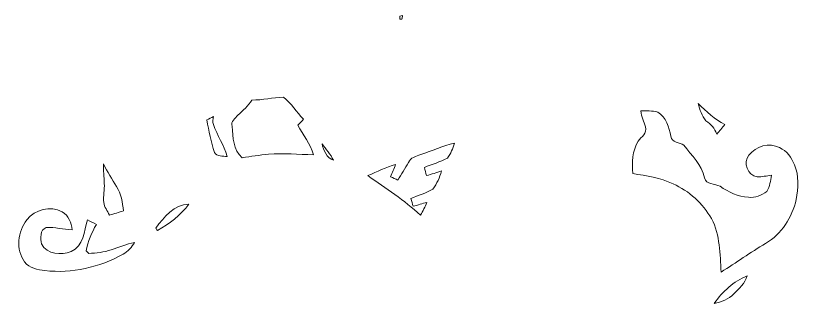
# Model space of a CAD drawing. Header units: centimetres. Extents: x -16.5 to 16.6, y -8.8 to 8.8.
# Drawn here: x -15.91 to 12.7, y -5.46 to 5.05 of the extents above; entities that cross this region are included whole.
import ezdxf

# ---------------------------------------------------------------- set-up
doc = ezdxf.new("R2010")
doc.units = ezdxf.units.CM
doc.header["$MEASUREMENT"] = 0
doc.layers.add('Layer 1', color=7, linetype='Continuous')

msp = doc.modelspace()

# ---------------------------------------------------------------- linework, layer by layer
at = {"layer": 'Layer 1', "color": 253, "lineweight": 9}
for points, knots in [([(-1.88124, 5.02938), (-1.88053, 4.99481), (-1.87983, 4.95988), (-1.87912, 4.92496), (-1.87912, 4.92496), (-1.86042, 4.92425), (-1.82338, 4.9232), (-1.80504, 4.92249), (-1.80504, 4.92249), (-1.79798, 4.96623), (-1.79093, 5.00963), (-1.78352, 5.05302), (-1.78352, 5.05302), (-1.80786, 5.04702), (-1.85689, 5.03538), (-1.88124, 5.02938), (-1.88124, 5.02938), (-1.88124, 5.02938), (-1.88124, 5.02938), (-1.88124, 5.02938)], [0, 0, 0, 0, 0.16666667, 0.16666667, 0.16666667, 0.16666667, 0.33333333, 0.33333333, 0.33333333, 0.33333333, 0.5, 0.5, 0.5, 0.5, 0.66666667, 0.66666667, 0.66666667, 0.66666667, 1, 1, 1, 1]), ([(-7.28509, 1.96656), (-7.42973, 1.76372), (-7.60153, 1.5831), (-7.79132, 1.42223), (-7.79132, 1.42223), (-7.89363, 1.30652), (-8.06226, 1.19186), (-8.00687, 1.00877), (-8.00687, 1.00877), (-7.97512, 0.6052), (-7.97159, 0.15434), (-7.64421, -0.13881), (-7.64421, -0.13881), (-7.32036, -0.09401), (-6.99828, -0.03616), (-6.67196, -0.01111), (-6.67196, -0.01111), (-6.12762, 0.03264), (-5.58293, -0.01605), (-5.0386, -0.02663), (-5.0386, -0.02663), (-5.15113, 0.36883), (-5.41713, 0.69233), (-5.60128, 1.05428), (-5.60128, 1.05428), (-5.53566, 1.12484), (-5.46863, 1.19433), (-5.40372, 1.26595), (-5.40372, 1.26595), (-5.64679, 1.53512), (-5.84611, 1.85015), (-6.1315, 2.07804), (-6.1315, 2.07804), (-6.51674, 2.05441), (-6.89774, 1.97221), (-7.28509, 1.96656), (-7.28509, 1.96656), (-7.28509, 1.96656), (-7.28509, 1.96656), (-7.28509, 1.96656)], [0, 0, 0, 0, 0.09090909, 0.09090909, 0.09090909, 0.09090909, 0.18181818, 0.18181818, 0.18181818, 0.18181818, 0.27272727, 0.27272727, 0.27272727, 0.27272727, 0.36363636, 0.36363636, 0.36363636, 0.36363636, 0.45454545, 0.45454545, 0.45454545, 0.45454545, 0.54545455, 0.54545455, 0.54545455, 0.54545455, 0.63636364, 0.63636364, 0.63636364, 0.63636364, 0.72727273, 0.72727273, 0.72727273, 0.72727273, 0.81818182, 0.81818182, 0.81818182, 0.81818182, 1, 1, 1, 1]), ([(9.01184, 1.84627), (9.05312, 1.61767), (9.14519, 1.38907), (9.29159, 1.20809), (9.29159, 1.20809), (9.46799, 1.08603), (9.61721, 0.93822), (9.68212, 0.72831), (9.68212, 0.72831), (9.7883, 0.83803), (9.88637, 0.9548), (9.98092, 1.07439), (9.98092, 1.07439), (9.60839, 1.2656), (9.30395, 1.55276), (9.01184, 1.84627), (9.01184, 1.84627), (9.01184, 1.84627), (9.01184, 1.84627), (9.01184, 1.84627)], [0, 0, 0, 0, 0.16666667, 0.16666667, 0.16666667, 0.16666667, 0.33333333, 0.33333333, 0.33333333, 0.33333333, 0.5, 0.5, 0.5, 0.5, 0.66666667, 0.66666667, 0.66666667, 0.66666667, 1, 1, 1, 1]), ([(6.90788, 1.5704), (6.93328, 1.36543), (7.0377, 1.18375), (7.08356, 0.98514), (7.08356, 0.98514), (7.1587, 0.75124), (6.92622, 0.62989), (6.81722, 0.46832), (6.81722, 0.46832), (6.59708, 0.1173), (6.58967, -0.31979), (6.61613, -0.71984), (6.61613, -0.71984), (7.11919, -0.78581), (7.62755, -0.87083), (8.08933, -1.09167), (8.08933, -1.09167), (8.68023, -1.34708), (9.1713, -1.80957), (9.49373, -2.36343), (9.49373, -2.36343), (9.80876, -2.96175), (9.80277, -3.65813), (9.84722, -4.315), (9.84722, -4.315), (10.39332, -3.97493), (10.91473, -3.59534), (11.46894, -3.2669), (11.46894, -3.2669), (12.05667, -2.92859), (12.42885, -2.31192), (12.58654, -1.66634), (12.58654, -1.66634), (12.65533, -1.24759), (12.69943, -0.79216), (12.52022, -0.39458), (12.52022, -0.39458), (12.4225, -0.13211), (12.23941, 0.11342), (11.98012, 0.23125), (11.98012, 0.23125), (11.60547, 0.43022), (11.11052, 0.28276), (10.85582, -0.04145), (10.85582, -0.04145), (10.64097, -0.31167), (10.80784, -0.79075), (11.16026, -0.8359), (11.16026, -0.8359), (11.33489, -0.8359), (11.5081, -0.79992), (11.68132, -0.77946), (11.68132, -0.77946), (11.6478, -0.98089), (11.62875, -1.19291), (11.5081, -1.36577), (11.5081, -1.36577), (11.32395, -1.51853), (11.08653, -1.61907), (10.84347, -1.57886), (10.84347, -1.57886), (10.46141, -1.57603), (10.11886, -1.3813), (9.80595, -1.18233), (9.80595, -1.18233), (9.61862, -1.07685), (9.29442, -1.12624), (9.23692, -0.87083), (9.23692, -0.87083), (9.14943, -0.38682), (8.75996, -0.0545), (8.48197, 0.32438), (8.48197, 0.32438), (8.3197, 0.42422), (8.04665, 0.41469), (8.00396, 0.64647), (8.00396, 0.64647), (7.9514, 0.9742), (7.83004, 1.34215), (7.53477, 1.52841), (7.53477, 1.52841), (7.33192, 1.58063), (7.11672, 1.58592), (6.90788, 1.5704), (6.90788, 1.5704), (6.90788, 1.5704), (6.90788, 1.5704), (6.90788, 1.5704)], [0, 0, 0, 0, 0.04347826, 0.04347826, 0.04347826, 0.04347826, 0.08695652, 0.08695652, 0.08695652, 0.08695652, 0.13043478, 0.13043478, 0.13043478, 0.13043478, 0.17391304, 0.17391304, 0.17391304, 0.17391304, 0.2173913, 0.2173913, 0.2173913, 0.2173913, 0.26086957, 0.26086957, 0.26086957, 0.26086957, 0.30434783, 0.30434783, 0.30434783, 0.30434783, 0.34782609, 0.34782609, 0.34782609, 0.34782609, 0.39130435, 0.39130435, 0.39130435, 0.39130435, 0.43478261, 0.43478261, 0.43478261, 0.43478261, 0.47826087, 0.47826087, 0.47826087, 0.47826087, 0.52173913, 0.52173913, 0.52173913, 0.52173913, 0.56521739, 0.56521739, 0.56521739, 0.56521739, 0.60869565, 0.60869565, 0.60869565, 0.60869565, 0.65217391, 0.65217391, 0.65217391, 0.65217391, 0.69565217, 0.69565217, 0.69565217, 0.69565217, 0.73913043, 0.73913043, 0.73913043, 0.73913043, 0.7826087, 0.7826087, 0.7826087, 0.7826087, 0.82608696, 0.82608696, 0.82608696, 0.82608696, 0.86956522, 0.86956522, 0.86956522, 0.86956522, 0.91304348, 0.91304348, 0.91304348, 0.91304348, 1, 1, 1, 1]), ([(-8.92797, 1.24161), (-8.85071, 0.84226), (-8.7724, 0.44115), (-8.64927, 0.0531), (-8.64927, 0.0531), (-8.55297, -0.09648), (-8.34447, -0.08484), (-8.18714, -0.08837), (-8.18714, -0.08837), (-8.31061, 0.31698), (-8.53956, 0.67822), (-8.69161, 1.07157), (-8.69161, 1.07157), (-8.72936, 1.16611), (-8.70255, 1.26806), (-8.69126, 1.36437), (-8.69126, 1.36437), (-8.77204, 1.32698), (-8.85036, 1.285), (-8.92797, 1.24161), (-8.92797, 1.24161), (-8.92797, 1.24161), (-8.92797, 1.24161), (-8.92797, 1.24161)], [0, 0, 0, 0, 0.14285714, 0.14285714, 0.14285714, 0.14285714, 0.28571429, 0.28571429, 0.28571429, 0.28571429, 0.42857143, 0.42857143, 0.42857143, 0.42857143, 0.57142857, 0.57142857, 0.57142857, 0.57142857, 0.71428571, 0.71428571, 0.71428571, 0.71428571, 1, 1, 1, 1]), ([(-4.7218, 0.37377), (-4.677, 0.13), (-4.55352, -0.13705), (-4.30799, -0.23089), (-4.30799, -0.23089), (-4.40818, -0.00617), (-4.58104, 0.17481), (-4.7218, 0.37377), (-4.7218, 0.37377), (-4.7218, 0.37377), (-4.7218, 0.37377), (-4.7218, 0.37377)], [0, 0, 0, 0, 0.25, 0.25, 0.25, 0.25, 0.5, 0.5, 0.5, 0.5, 1, 1, 1, 1]), ([(-1.121, -0.02487), (-1.28575, -0.09225), (-1.49918, -0.12294), (-1.56938, -0.31485), (-1.56938, -0.31485), (-1.70132, -0.52616), (-1.81844, -0.74665), (-1.95673, -0.95444), (-1.95673, -0.95444), (-2.04422, -0.91246), (-2.13171, -0.87083), (-2.2192, -0.82955), (-2.2192, -0.82955), (-2.15992, -0.67997), (-2.09361, -0.53322), (-2.03858, -0.38188), (-2.03858, -0.38188), (-2.38888, -0.47783), (-2.71414, -0.64646), (-3.04611, -0.7911), (-3.04611, -0.7911), (-2.39981, -1.26135), (-1.71508, -1.68398), (-1.13194, -2.23643), (-1.13194, -2.23643), (-1.0388, -2.08863), (-0.96049, -1.93198), (-0.89804, -1.76901), (-0.89804, -1.76901), (-1.06526, -1.81063), (-1.22754, -1.8692), (-1.3944, -1.91187), (-1.3944, -1.91187), (-1.42439, -1.81768), (-1.45402, -1.72314), (-1.48048, -1.62789), (-1.48048, -1.62789), (-1.21237, -1.51429), (-0.92697, -1.43033), (-0.67685, -1.28076), (-0.67685, -1.28076), (-0.52481, -1.08814), (-0.43591, -0.85213), (-0.35935, -0.62106), (-0.35935, -0.62106), (-0.54386, -0.67468), (-0.72342, -0.74559), (-0.9111, -0.78898), (-0.9111, -0.78898), (-0.9372, -0.69091), (-0.96401, -0.58966), (-0.98624, -0.49194), (-0.98624, -0.49194), (-0.70472, -0.38294), (-0.41403, -0.29333), (-0.14663, -0.15187), (-0.14663, -0.15187), (-0.02245, 0.00865), (0.04811, 0.20444), (0.11513, 0.39423), (0.11513, 0.39423), (-0.31138, 0.30251), (-0.7079, 0.1106), (-1.121, -0.02487), (-1.121, -0.02487), (-1.121, -0.02487), (-1.121, -0.02487), (-1.121, -0.02487)], [0, 0, 0, 0, 0.05555556, 0.05555556, 0.05555556, 0.05555556, 0.11111111, 0.11111111, 0.11111111, 0.11111111, 0.16666667, 0.16666667, 0.16666667, 0.16666667, 0.22222222, 0.22222222, 0.22222222, 0.22222222, 0.27777778, 0.27777778, 0.27777778, 0.27777778, 0.33333333, 0.33333333, 0.33333333, 0.33333333, 0.38888889, 0.38888889, 0.38888889, 0.38888889, 0.44444444, 0.44444444, 0.44444444, 0.44444444, 0.5, 0.5, 0.5, 0.5, 0.55555556, 0.55555556, 0.55555556, 0.55555556, 0.61111111, 0.61111111, 0.61111111, 0.61111111, 0.66666667, 0.66666667, 0.66666667, 0.66666667, 0.72222222, 0.72222222, 0.72222222, 0.72222222, 0.77777778, 0.77777778, 0.77777778, 0.77777778, 0.83333333, 0.83333333, 0.83333333, 0.83333333, 0.88888889, 0.88888889, 0.88888889, 0.88888889, 1, 1, 1, 1]), ([(-12.70587, -0.36671), (-12.70164, -0.60307), (-12.68435, -0.83837), (-12.67236, -1.07438), (-12.67236, -1.07438), (-12.6593, -1.30686), (-12.70975, -1.53758), (-12.69317, -1.77041), (-12.69317, -1.77041), (-12.67094, -1.9408), (-12.56194, -2.08191), (-12.48574, -2.23079), (-12.48574, -2.23079), (-12.31182, -2.18457), (-12.13896, -2.13448), (-11.96715, -2.07981), (-11.96715, -2.07981), (-12.01584, -1.77641), (-12.05253, -1.45467), (-12.22644, -1.19221), (-12.22644, -1.19221), (-12.39754, -0.92374), (-12.54712, -0.64258), (-12.70587, -0.36671), (-12.70587, -0.36671), (-12.70587, -0.36671), (-12.70587, -0.36671), (-12.70587, -0.36671)], [0, 0, 0, 0, 0.125, 0.125, 0.125, 0.125, 0.25, 0.25, 0.25, 0.25, 0.375, 0.375, 0.375, 0.375, 0.5, 0.5, 0.5, 0.5, 0.625, 0.625, 0.625, 0.625, 0.75, 0.75, 0.75, 0.75, 1, 1, 1, 1]), ([(-15.49881, -2.4047), (-15.83148, -2.83052), (-15.90698, -3.49445), (-15.58101, -3.94565), (-15.58101, -3.94565), (-15.40321, -4.16684), (-15.10476, -4.22716), (-14.83876, -4.26209), (-14.83876, -4.26209), (-13.85557, -4.3711), (-12.84451, -4.14425), (-11.9862, -3.65672), (-11.9862, -3.65672), (-11.80488, -3.56253), (-11.66976, -3.40766), (-11.56428, -3.23621), (-11.56428, -3.23621), (-11.86167, -3.28348), (-12.13472, -3.41683), (-12.42188, -3.5008), (-12.42188, -3.5008), (-12.68435, -3.59075), (-12.96234, -3.6218), (-13.23821, -3.6352), (-13.23821, -3.6352), (-13.27067, -3.60345), (-13.30312, -3.57206), (-13.33593, -3.54137), (-13.33593, -3.54137), (-13.2816, -3.19564), (-13.13273, -2.87391), (-12.96022, -2.57298), (-12.96022, -2.57298), (-13.06853, -2.5183), (-13.17612, -2.46327), (-13.28548, -2.41106), (-13.28548, -2.41106), (-13.40966, -2.82734), (-13.42942, -3.36392), (-13.88062, -3.56782), (-13.88062, -3.56782), (-14.23622, -3.70929), (-14.77138, -3.67119), (-14.95906, -3.28842), (-14.95906, -3.28842), (-15.01198, -3.09087), (-15.02397, -2.77302), (-14.79149, -2.68764), (-14.79149, -2.68764), (-14.47293, -2.66648), (-14.16284, -2.76137), (-13.84605, -2.77337), (-13.84605, -2.77337), (-13.87215, -2.51689), (-13.97516, -2.24913), (-14.20976, -2.11543), (-14.20976, -2.11543), (-14.63556, -1.88083), (-15.20636, -2.02617), (-15.49881, -2.4047), (-15.49881, -2.4047), (-15.49881, -2.4047), (-15.49881, -2.4047), (-15.49881, -2.4047)], [0, 0, 0, 0, 0.05882353, 0.05882353, 0.05882353, 0.05882353, 0.11764706, 0.11764706, 0.11764706, 0.11764706, 0.17647059, 0.17647059, 0.17647059, 0.17647059, 0.23529412, 0.23529412, 0.23529412, 0.23529412, 0.29411765, 0.29411765, 0.29411765, 0.29411765, 0.35294118, 0.35294118, 0.35294118, 0.35294118, 0.41176471, 0.41176471, 0.41176471, 0.41176471, 0.47058824, 0.47058824, 0.47058824, 0.47058824, 0.52941176, 0.52941176, 0.52941176, 0.52941176, 0.58823529, 0.58823529, 0.58823529, 0.58823529, 0.64705882, 0.64705882, 0.64705882, 0.64705882, 0.70588235, 0.70588235, 0.70588235, 0.70588235, 0.76470588, 0.76470588, 0.76470588, 0.76470588, 0.82352941, 0.82352941, 0.82352941, 0.82352941, 0.88235294, 0.88235294, 0.88235294, 0.88235294, 1, 1, 1, 1]), ([(-10.79099, -2.70705), (-10.77688, -2.72892), (-10.74936, -2.77266), (-10.73561, -2.79453), (-10.73561, -2.79453), (-10.29428, -2.55393), (-9.87836, -2.24207), (-9.58626, -1.82862), (-9.58626, -1.82862), (-10.12848, -1.84662), (-10.49078, -2.31192), (-10.79099, -2.70705), (-10.79099, -2.70705), (-10.79099, -2.70705), (-10.79099, -2.70705), (-10.79099, -2.70705)], [0, 0, 0, 0, 0.2, 0.2, 0.2, 0.2, 0.4, 0.4, 0.4, 0.4, 0.6, 0.6, 0.6, 0.6, 1, 1, 1, 1]), ([(9.59322, -5.45765), (9.85816, -5.41109), (10.12204, -5.30561), (10.31077, -5.1077), (10.31077, -5.1077), (10.50586, -4.92214), (10.71082, -4.72176), (10.79478, -4.45823), (10.79478, -4.45823), (10.30548, -4.65297), (9.89026, -5.02832), (9.59322, -5.45765)], [0, 0, 0, 0, 0.25, 0.25, 0.25, 0.25, 0.5, 0.5, 0.5, 0.5, 1, 1, 1, 1])]:
    msp.add_open_spline(points, degree=3, knots=knots, dxfattribs=at)

doc.saveas('drawing.dxf')
